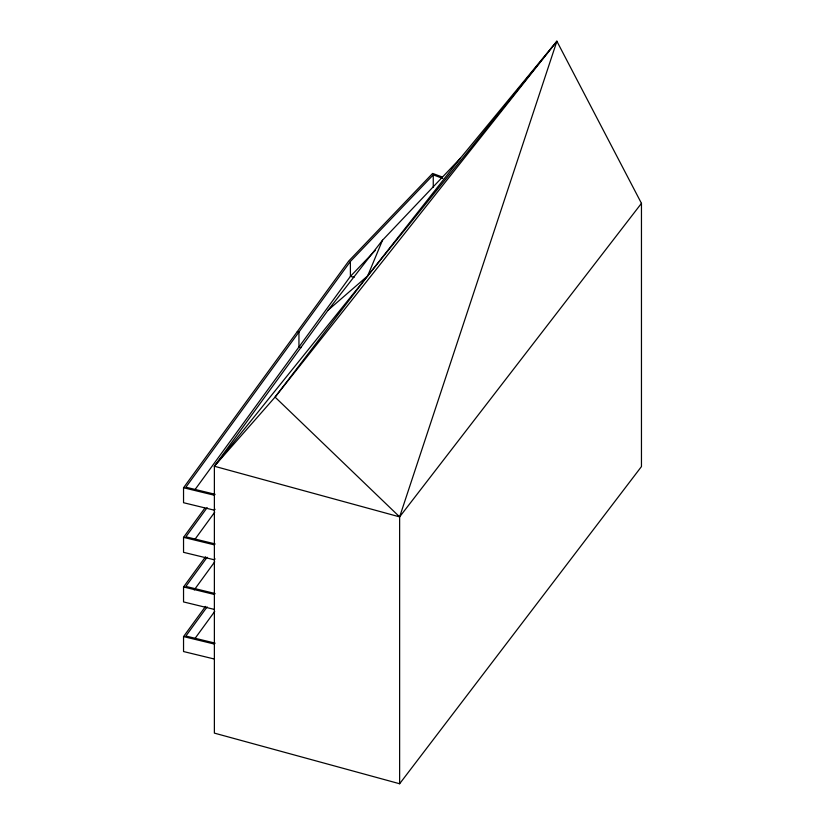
<?xml version="1.0" encoding="UTF-8"?>
<svg xmlns="http://www.w3.org/2000/svg" width="825" height="825" viewBox="0 0 825 825"><rect width="100%" height="100%" fill="white"/><g stroke="black" fill="none" stroke-linecap="round" stroke-linejoin="round"><path stroke-width="1.24" d="M399.63 783.75L399.63 516.883L556.885 41.25L641.458 203.342L641.458 466.568L399.63 783.75L214.376 733.116L214.376 466.238L328.133 310.118L382.511 240.209L460.288 158.328L556.885 41.25L275.065 397.103L214.376 466.238L399.63 516.883L641.458 203.342M382.511 240.209L367.672 275.901L275.065 397.103L399.63 516.883M215.067 509.252L214.376 510.201L183.542 502.714L183.542 487.75L348.758 261.009L432.62 173.425L442.241 176.993M442.736 178.396L433.259 174.879L350.367 261.463L185.873 487.204L215.067 494.288L214.376 495.237L183.542 487.75M194.978 489.668L350.367 276.427L375.354 250.326M215.067 558.865L214.376 559.814L183.542 552.327L183.542 537.364L204.775 508.221M207.127 507.653L185.873 536.807L215.067 543.902L214.376 544.851L183.542 537.364M194.978 539.282L214.717 512.201M214.376 609.428L183.542 601.93L183.542 586.967L205.538 556.792M207.127 557.267L185.873 586.42L215.067 593.515L214.376 594.464L183.542 586.967M194.226 589.927L214.717 561.815M214.376 659.031L183.542 651.544L183.542 636.58L205.538 606.396M207.127 606.87L185.873 636.034L215.067 643.118L214.376 644.067L183.542 636.58M194.978 638.498L214.717 611.418M460.288 158.328L367.672 275.901L214.376 466.238M556.885 41.25L367.672 275.901L328.133 310.118M354.121 277.282L350.419 276.375L350.367 261.463M297.299 331.629L298.949 332.032L298.949 346.995L301.383 347.583M433.259 174.879L433.259 187.347"/></g></svg>
